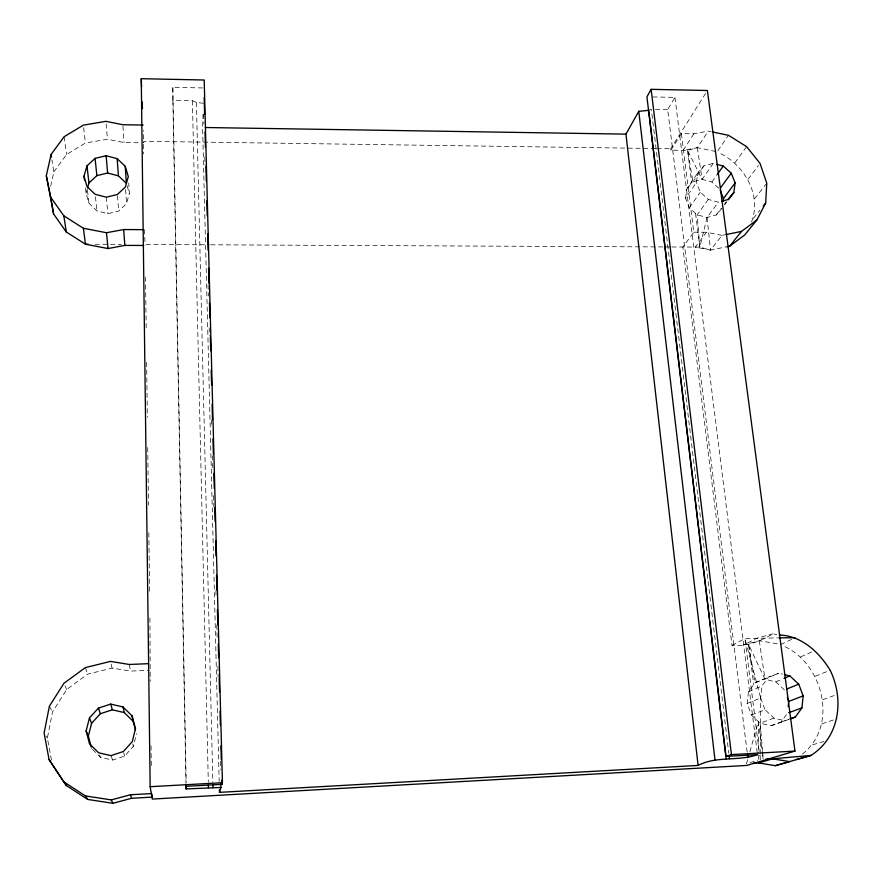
<?xml version="1.0" encoding="UTF-8"?>
<svg xmlns="http://www.w3.org/2000/svg" width="882" height="882" viewBox="0 0 882 882"><rect width="100%" height="100%" fill="white"/><g stroke="black" fill="none" stroke-linecap="round" stroke-linejoin="round"><path stroke-width="0.66" stroke-dasharray="4.41 3.31" d="M760.229 755.411L760.196 759.512L759.678 755.433M760.24 754.044L760.659 697.971L762.004 685.931L768.652 676.913L778.85 673.253L782.51 674.146M203.058 114.043L202.606 127.471L219.188 781.353M802.388 754.055C838.837 725.787 823.226 663.176 783.315 645.922M751.519 221.9C762.07 194.757 743.747 163.688 718.202 152.476M788.938 719.392L771.022 725.765L760.152 723.163L751.42 714.971L747.153 703.45L748.509 691.675L755.047 682.855L768.652 676.913M722.226 208.02L716.206 214.976L707.044 217.49L697.177 214.855L689.316 207.788L685.557 198.207L696.438 182.486L697.794 172.806L703.957 165.827L713.273 163.357L715.765 164.041M685.557 198.207L686.924 188.693L697.794 172.806M51.498 760.108L47.374 738.058L52.512 711.884L66.69 689.492L87.605 674.168L112.102 668.104L130.481 671.092L149.267 670.287M50.66 186.245L53.835 171.88L51.917 159.829M92.511 749.391L100.493 757.34L112.62 760.119L124.649 756.083L133.38 746.381L136.478 733.659M671.841 246.982L699.834 247.081L707.044 217.49L718.389 202.154L708.323 199.453L700.286 192.243L696.438 182.486M85.422 187.888L86.05 193.092L88.983 203.334L96.976 210.875L107.858 213.698L118.695 211.019L126.545 203.621L129.345 193.467L128.695 183.092M747.66 759.667L746.547 763.625L757.715 760.262M749.876 751.773L758.377 721.498L762.412 753.36M86.05 193.092L87.142 189.299M747.153 752.181L667.685 109.577L674.951 97.384L649.593 96.877M715.776 151.506L697.309 147.691L687.585 150.414L670.904 150.183L670.728 148.749L705.92 92.842M670.904 150.183L681.367 133.601L693.88 133.799L708.29 131.109L710.98 131.672M693.88 133.799L683.175 150.348L697.309 147.691L708.29 131.109M703.957 165.827L692.976 181.824L686.924 188.693M717.86 150.679L728.477 135.31M718.731 188.131L711.884 182.023L702.116 179.377L687.585 150.414L692.976 181.824L702.116 179.377L713.273 163.357M689.316 207.788L700.286 192.243M711.884 182.023L716.427 175.639M708.323 199.453L697.177 214.855L699.834 247.081L710.517 250.091L727.099 246.706M734.849 162.872L746.613 146.632M771.022 725.765L781.033 722.082L787.516 713.141M53.835 171.88L66.58 154.449L85.4 143.027L107.461 139.257L124.02 142.553L139.83 142.774M681.367 133.601L693.792 232.186L682.855 247.037L731.972 645.392C746.756 646.815 760.339 641.203 772.864 633.86L776.777 634.533M716.206 214.976L721.145 208.395M724.442 204.007L726.084 201.813M724.552 204.933L726.878 201.835M722.016 235.362L706.471 232.253L695.292 247.07L710.517 250.091L722.016 235.362L724.618 234.833M747.98 179.333L758.432 165.529M754.54 198.792L766.778 183.213M753.393 218.328L759.931 210.203M731.972 645.392L744.97 638.612L777.406 637.884M791.551 639.384L781 644.455L759.27 640.718L743.758 644.885L757.01 638.105L772.864 633.86M800.624 656.914L812.73 651.522M784.451 689.944L775.774 681.874L765.036 679.261L748.653 644.676L755.047 682.855L778.85 673.253M748.509 691.675L762.004 685.931M775.774 681.874L782.808 678.897M648.7 110.338L651.346 109.269L728.775 753.206M747.153 703.45L760.659 697.971L744.97 638.612L759.512 754.077M815.277 676.262L830.183 670.221M751.42 714.971L765.047 709.756L773.988 718.135L785.101 720.803M822.763 699.702L835.375 695.104M773.988 718.135L760.152 723.163L762.522 750.395M781.033 722.082L788.828 719.326M821.848 723.78L837.04 718.797M812.587 744.827L823.876 741.442M693.792 232.186L706.471 232.253M95.102 244.259L121.253 244.38M146.037 244.501L209.354 244.799M210.732 244.81L664.962 246.949M666.329 246.96L670.463 246.971M655.602 148.529L143.766 141.296L143.788 142.829L143.325 130.404M656.969 148.551L670.728 148.749M202.573 87.935L172.817 87.34L172.861 100.372L192.408 100.735L196.399 102.411L203.411 103.293M655.436 109.346L667.685 109.577M46.062 736.04L47.374 738.058M49.392 706.206L52.512 711.884M90.019 744.926L91.618 748.498M65.036 685.766L66.69 689.492M99.534 755.058L100.493 757.34M760.659 697.971L765.047 709.756M111.011 755.642L112.62 760.119M85.389 667.597L87.605 674.168M127.096 185.859L129.345 193.467M123.678 752.666L124.649 756.083M111.143 664.08L112.102 668.104M132.84 743.978L133.38 746.381M129.345 664.477L130.481 671.092M697.309 147.691L702.116 179.377M759.27 640.718L765.036 679.261M64.11 136.732L66.58 154.449M687.585 150.414L691.742 183.224M695.567 213.422L699.834 247.081M748.653 644.676L753.713 684.641M762.577 754.694L763.415 761.331M674.951 97.384L757.462 754.661M87.461 190.468L88.983 203.334M83.658 127.692L85.4 143.027M95.454 196.851L96.976 210.875M707.044 217.49L710.517 250.091M106.314 197.204L107.858 213.698M762.632 751.762L763.228 758.575M106.149 123.899L107.461 139.257M117.504 195.76L118.695 211.019M125.597 189.52L126.545 203.621M122.951 126.115L124.02 142.553M144.416 229.651L144.935 241.514M203.698 114.307L203.951 123.943M204.789 156.985L205.01 165.243M208.075 285.007L208.361 296.021M209.177 327.685L209.387 335.943M211.537 419.92L211.68 425.422M212.452 455.707L212.771 468.099M213.477 495.629L213.764 506.643M215.914 590.609L216.09 597.5M216.796 625.029L217.192 640.167M217.865 666.329L218.141 677.343M220.302 761.309L220.511 769.567M196.399 102.411L212.838 782.257M192.408 100.735L208.306 782.191M172.817 87.34L186.19 782.18M172.861 100.372L185.981 783.425M145.519 277.08L146.203 329.317M146.621 362.304L147.338 417.296M147.724 447.538L148.474 505.265M148.826 532.761L149.609 593.244M149.929 617.995L150.216 681.389M143.325 144.328L143.446 153.964M151.043 745.698L151.318 767.583M758.377 721.498L758.586 753.581M758.597 754.915L758.652 762.941"/><path stroke-width="1.32" d="M727.099 246.706L729.646 246.188L744.684 234.987L756.833 220.037L765.664 203.092L766.778 183.213L760.041 163.402L746.613 146.632L728.477 135.31L712.325 131.947M220.864 783.337L220.963 787.472L186.08 788.938L186.267 786.314L221.933 784.341L222.429 782.709L204.194 80.008L141.263 78.696L150.16 786.7L152.277 799.07L746.767 765.433L794.98 751.078L707.386 90.504L651.137 89.336L646.925 96.822L725.831 756.414L757.462 754.661C738.322 761.574 716.702 755.687 698.103 765.433L219.464 792.367L219.398 789.622M790.217 718.918L795.321 717.044L801.925 707.904L803.171 695.887L798.728 684.178L789.842 675.932L784.958 674.741M788.21 706.614L788.762 701.388L787.328 697.574M728.422 199.773L733.846 192.552L735.125 182.883L731.233 173.192L723.24 166.07L717.011 164.372M723.13 201.239L723.494 198.527L735.125 182.883M143.766 245.461L124.847 245.405L108.045 248.548L85.466 244.215L66.326 232.032L53.593 213.94L46.316 175.772L51.068 154.482L64.11 136.732L83.371 125.145L105.928 121.341L122.852 124.737L143.071 125.057M86.138 730.957L89.446 717.915L98.442 708.103L110.735 704.101L123.017 706.956L132.068 715.897L135.486 728.543L132.311 741.586L123.359 751.519L111.011 755.642L98.575 752.787L89.479 743.735L86.138 730.957L88.354 736.029L90.967 746.007M88.354 736.029L91.574 723.306L100.35 713.714L112.334 709.801L124.307 712.59L133.138 721.3L135.475 729.943M87.505 188.031L88.961 182.96L86.987 165.838L95.08 158.385L106.105 155.75L117.141 158.65L125.244 166.279L128.298 176.62L125.42 186.962L117.405 194.492L106.314 197.204L95.179 194.305L87.009 186.609L84.011 176.157L86.987 165.838M219.464 792.367L220.963 787.472M698.103 765.433L625.955 134.13L638.766 111.341L648.7 110.338M717.187 174.57L723.24 166.07M720.473 187.943L731.233 173.192M729.646 246.188L741.519 231.404L756.833 220.037M763.206 206.145L765.664 203.092M733.846 192.552L727.727 199.619L721.895 201.206M88.961 182.96L96.866 175.628L107.637 173.026L118.431 175.849L126.358 183.324L125.244 166.279M783.977 678.401L789.842 675.932M786.832 688.985L798.728 684.178M788.762 701.388L803.171 695.887M788.717 712.7L801.925 707.904M790.129 718.874L795.321 717.044M725.831 756.414L731.432 754.595L794.98 751.078M796.27 759.589L811.021 755.411L772.555 758.818L758.652 762.941L775.344 765.675L811.021 755.411C839.907 736.944 844.294 699.492 830.183 670.221C819.08 652.14 801.661 635.768 779.39 634.985M775.344 765.675L789.644 761.629L772.555 758.818L765.686 759.204M148.606 663.661L129.345 664.477L110.504 661.401L85.389 667.597L63.934 683.274L49.392 706.206L44.1 733.019L49.061 759.589L63.592 781.728L85.466 795.928L111.253 799.908L130.437 794.77L151.649 793.579L152.046 795.939M63.592 781.728L66.404 785.586L87.726 799.434L112.863 803.304L131.561 798.287L152.244 797.119M725.919 234.568L741.519 231.404M46.316 175.772L50.792 197.347L63.813 215.825L83.393 228.273L106.49 232.727L123.689 229.552L143.116 229.651M753.272 763.239L761.111 762.798M150.16 786.7L222.429 782.709M778.762 637.873L795.068 637.686M88.222 244.226L85.466 244.215L83.393 228.273M205.352 127.515L625.955 134.13M49.061 759.589L66.404 785.586M85.466 795.928L87.726 799.434M111.253 799.908L112.863 803.304M720.175 190.192L723.494 198.527M89.446 717.915L91.574 723.306M98.442 708.103L100.35 713.714M130.437 794.77L131.561 798.287M110.735 704.101L112.334 709.801M123.017 706.956L124.307 712.59M132.068 715.897L133.138 721.3M50.792 197.347L53.593 213.94M51.068 154.482L51.487 157.15M63.813 215.825L66.326 232.032M747.495 754.915L747.837 757.649M651.137 89.336L731.432 754.595M729.105 755.94L729.436 758.674M648.865 111.705L709.492 618.403M709.823 621.126L726.327 759.071M84.011 176.157L84.485 180.071M638.766 111.341L714.993 759.942M95.08 158.385L96.866 175.628M106.49 232.727L108.045 248.548M106.105 155.75L107.637 173.026M117.141 158.65L118.431 175.849M123.689 229.552L124.847 245.405M141.263 78.696L141.583 86.866M142.189 101.827L142.454 108.64M204.183 97.593L204.602 114.109M205.065 132.002L205.462 147.14M205.958 166.4L206.344 181.538M206.851 200.809L207.237 215.947M207.7 233.84L208.13 250.356M208.593 268.249L208.979 283.387M209.475 302.647L209.872 317.796M210.368 337.056L210.721 350.815M211.217 370.087L211.614 385.225M212.11 404.496L212.507 419.634M213.003 438.905L213.389 454.043M213.885 473.303L214.282 488.441M214.778 507.712L215.131 521.471M215.627 540.743L216.024 555.88M216.52 575.152L216.917 590.29M217.413 609.55L217.799 624.688M218.295 643.959L218.659 657.718M219.188 678.368L219.541 692.127M220.048 711.399L220.401 725.158M220.93 745.797L221.283 759.567M221.823 780.206L221.933 784.341M212.904 785.013L212.97 787.758M208.373 784.936L208.439 787.692M186.003 784.804L186.08 788.938"/></g></svg>
